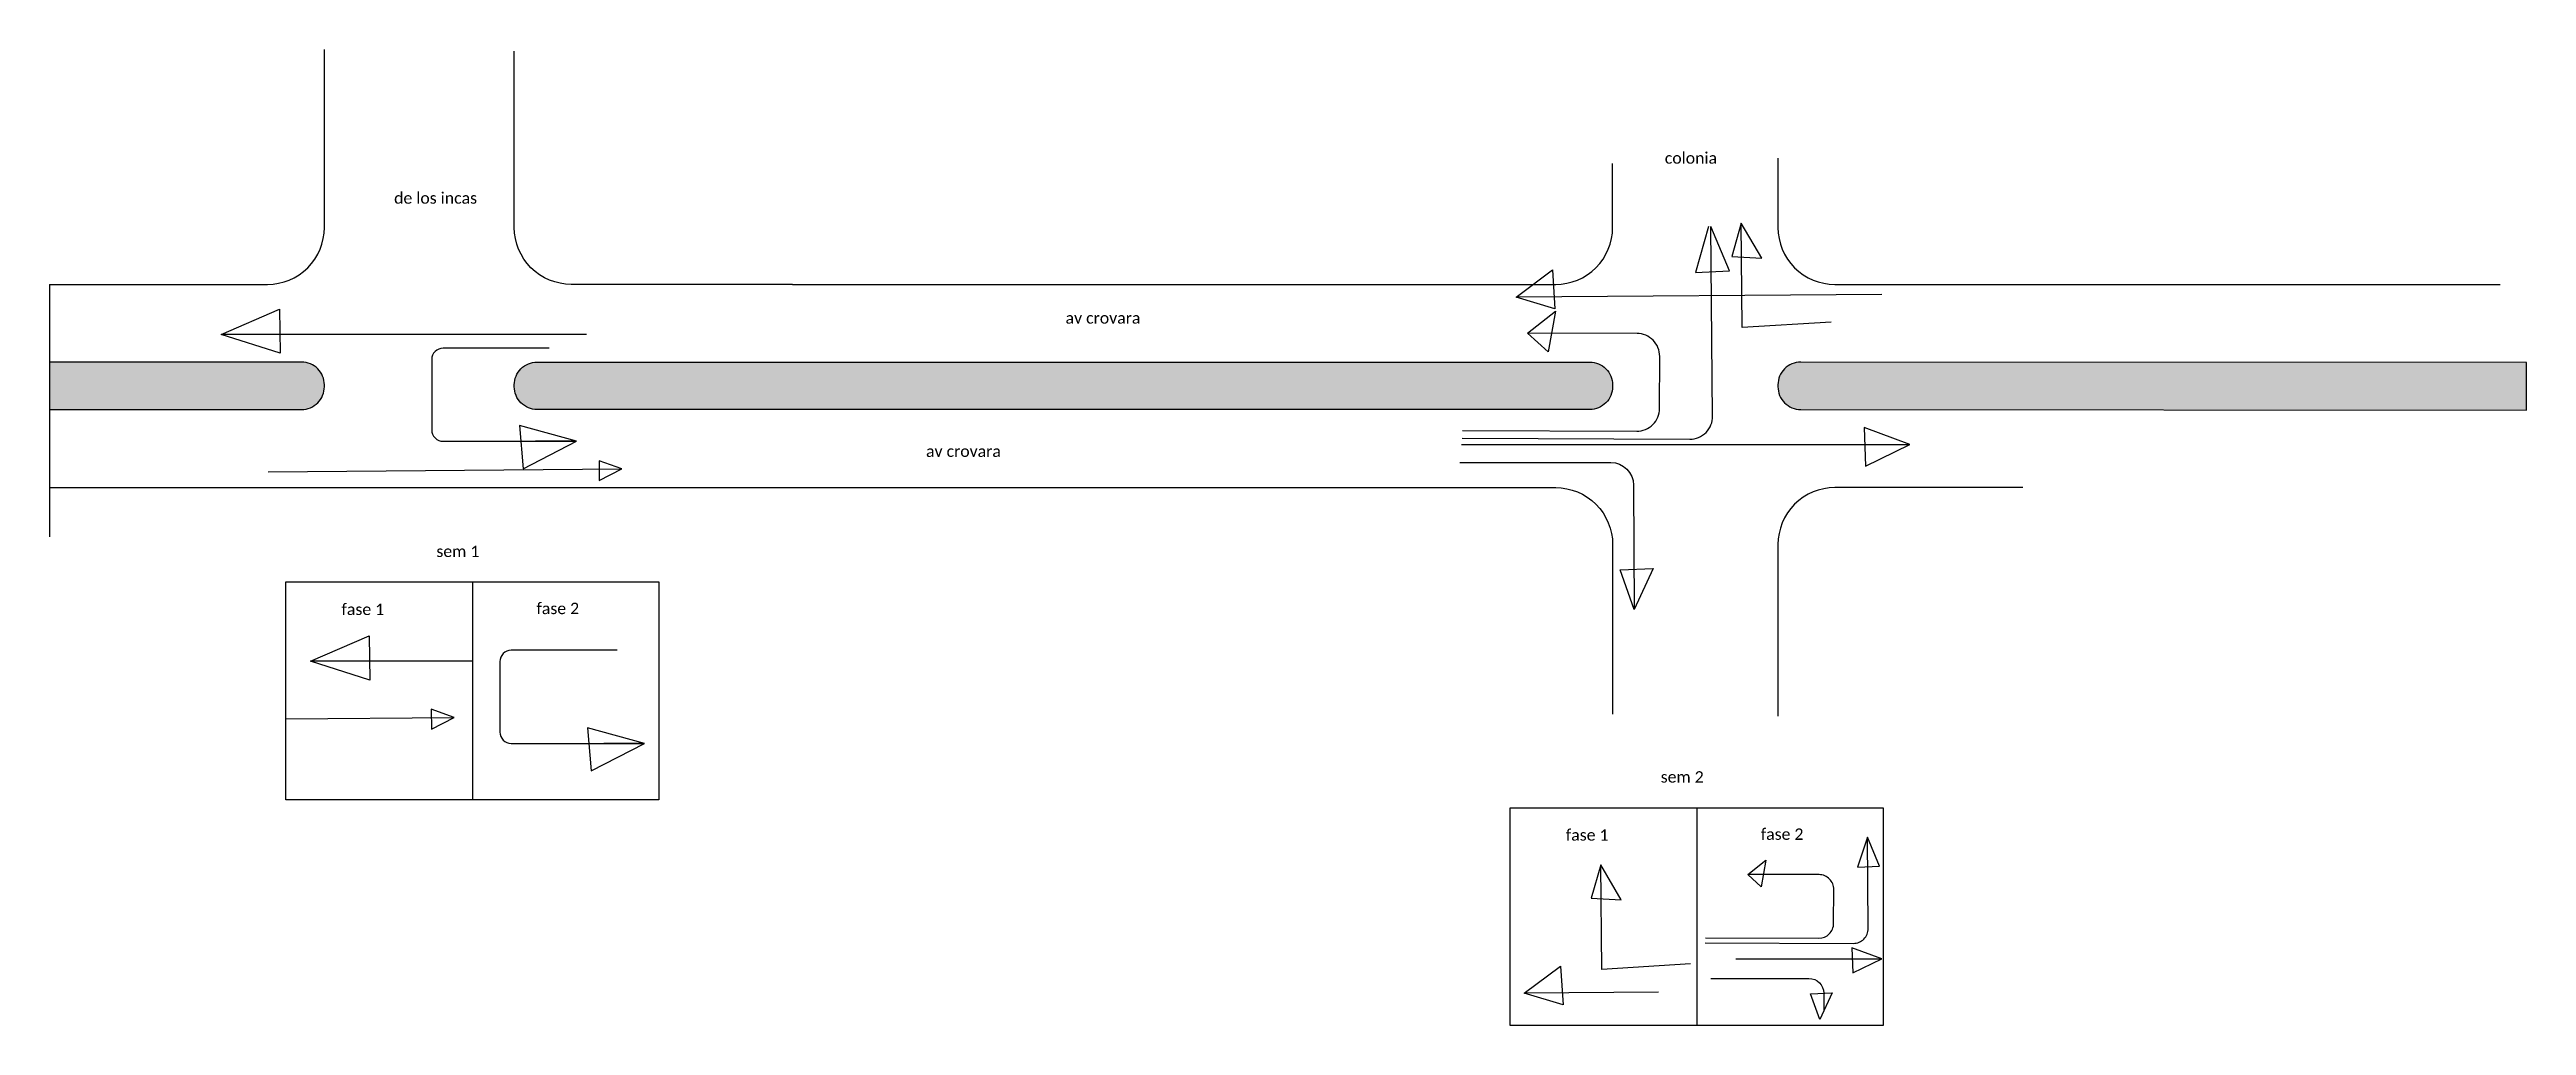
# Model space of a CAD drawing. Header units: metres. Extents: x 5278 to 7452, y 4189 to 5045.
import ezdxf

# ---------------------------------------------------------------- set-up
doc = ezdxf.new("R2010")
doc.units = ezdxf.units.M
doc.styles.add('AL-Annotative', font='calibri.ttf', dxfattribs={"height": 2})

msp = doc.modelspace()

# ---------------------------------------------------------------- hatches: boundary and pattern name
at = {"true_color": 0x58ba48}
h = msp.add_hatch(color=85, dxfattribs=at)
h.dxf.hatch_style = 1
h.paths.add_polyline_path([(5519.2, 4749.3, 0.439073), (5499.2, 4770.9), (5277.9, 4770.9), (5277.9, 4729.3), (5499.2, 4729.3, 0.414214)])
h = msp.add_hatch(color=85, dxfattribs=at)
h.dxf.hatch_style = 1
edge = h.paths.add_edge_path()
edge.add_line((6650, 4750.9), (6650, 4749.3))
edge.add_arc((6630, 4749.3), 20, -90, 0, ccw=False)
edge.add_line((6630, 4729.3), (5705.9, 4729.3))
edge.add_arc((5705.9, 4749.3), 20, 180, 270, ccw=False)
edge.add_line((5685.9, 4749.3), (5685.9, 4750.9))
edge.add_arc((5705.9, 4750.9), 20, 90, 180, ccw=False)
edge.add_line((5705.9, 4770.9), (6630, 4770.9))
edge.add_arc((6630, 4750.9), 20, 0, 90, ccw=False)
h = msp.add_hatch(color=85, dxfattribs=at)
h.dxf.hatch_style = 1
edge = h.paths.add_edge_path()
edge.add_line((7452.2, 4770.4), (6815.1, 4770.9))
edge.add_arc((6815.1, 4750.9), 20, 90, 180)
edge.add_line((6795.1, 4750.9), (6795.1, 4749.3))
edge.add_arc((6815.1, 4749.3), 20, 180, 270)
edge.add_line((6815.1, 4729.3), (7452.2, 4728.8))
edge.add_line((7452.2, 4728.8), (7452.2, 4770.4))

# ---------------------------------------------------------------- linework, layer by layer
for points in [[(5277.9, 4839), (5469.2, 4839, 0.414214), (5519.2, 4889), (5519.2, 5045)], [(5930.2, 4839), (5735.9, 4839, -0.414214), (5685.9, 4889), (5685.9, 5043.5)], [(5930.2, 4839), (6600, 4839, 0.414214), (6650, 4889), (6650, 4945)], [(6795.1, 4949.7), (6795.1, 4889, 0.414214), (6845.1, 4839), (7429.1, 4839)], [(5277.9, 4729.3), (5499.2, 4729.3, 0.414214), (5519.2, 4749.3), (5519.2, 4750.9, 0.414214), (5499.2, 4770.9), (5277.9, 4770.9)], [(5277.9, 4660.8), (6235.8, 4660.8), (6600, 4660.8, -0.414214), (6650, 4610.8), (6650, 4462.1)], [(7010.2, 4660.8), (6845.1, 4660.8, 0.414214), (6795.1, 4610.8), (6795.1, 4460.3)]]:
    msp.add_lwpolyline(points, format="xyb")
at = {"color": 6}
for points in [[(6841.7, 4806), (6763.7, 4801.1), (6762.8, 4892.7), (6754.5, 4863.6), (6780.9, 4862), (6762.8, 4892.7)], [(6718.4, 4243.1), (6640.4, 4238.2), (6639.5, 4329.8), (6631.2, 4300.6), (6657.6, 4299.1), (6639.5, 4329.8)]]:
    msp.add_lwpolyline(points, dxfattribs=at)
at = {"color": 254, "true_color": 0xfeeab9}
for points in [[(6518, 4704.2), (6717.7, 4703.3, 0.418466), (6737.8, 4723.5), (6736.1, 4889.8)], [(6731.3, 4261.5), (6861.3, 4261, 0.418466), (6874.4, 4274.1), (6873.6, 4354.1)]]:
    msp.add_lwpolyline(points, format="xyb", dxfattribs=at)
for points in [[(6734.1, 4889.9), (6722.7, 4849.6), (6752.5, 4850.8), (6736.1, 4889.8)], [(6873.6, 4354.1), (6864.9, 4327.9), (6884.2, 4328.6), (6873.6, 4354.1)]]:
    msp.add_lwpolyline(points, dxfattribs=at)
at = {"color": 4}
for points in [[(6886.3, 4830.3), (6565.2, 4827.9), (6597.2, 4851.7), (6599.4, 4817.6), (6565.2, 4827.9)], [(6690.4, 4218.3), (6572.3, 4217.4), (6604.3, 4241.1), (6606.5, 4207.1), (6572.3, 4217.4)]]:
    msp.add_lwpolyline(points, dxfattribs=at)
for points in [[(5277.9, 4839), (5277.9, 4617.5)], [(5649.1, 4578), (5649.1, 4387)], [(6723.8, 4380), (6723.8, 4189)]]:
    msp.add_lwpolyline(points)
at = {"color": 55, "true_color": 0x999b37}
for points in [[(5428.5, 4795.1), (5479.7, 4817.4), (5480.5, 4778.6), (5428.5, 4795.1)], [(5749.2, 4795.1), (5428.5, 4795.1)], [(5507.1, 4508.4), (5558.4, 4530.7), (5559.2, 4491.9), (5507.1, 4508.4)], [(5649.1, 4508.4), (5507.1, 4508.4)]]:
    msp.add_lwpolyline(points, dxfattribs=at)
at = {"color": 2}
for points in [[(6575.4, 4796.3), (6599.8, 4815.5), (6593.5, 4779.8), (6575.4, 4796.3)], [(6768.7, 4321.5), (6784.6, 4334), (6780.5, 4310.7), (6768.7, 4321.5)]]:
    msp.add_lwpolyline(points, dxfattribs=at)
for points in [[(6518.3, 4710.8), (6671.1, 4710.3, 0.414214), (6691.2, 4730.2), (6691.3, 4775.9, 0.414214), (6671.4, 4796), (6575.4, 4796.3)], [(6731.5, 4265.8), (6831, 4265.5, 0.414214), (6844, 4278.5), (6844.1, 4308.2, 0.414214), (6831.2, 4321.3), (6768.7, 4321.5)]]:
    msp.add_lwpolyline(points, format="xyb", dxfattribs=at)
at = {"color": 5}
for points in [[(5716.5, 4783.1), (5623.4, 4783.1, 0.414214), (5613.4, 4773.1), (5613.4, 4711.4, 0.414214), (5623.4, 4701.4), (5740.5, 4701.4)], [(5776.2, 4518.1), (5683.2, 4518.1, 0.414214), (5673.2, 4508.1), (5673.2, 4446.4, 0.414214), (5683.2, 4436.4), (5800.3, 4436.4)]]:
    msp.add_lwpolyline(points, format="xyb", dxfattribs=at)
msp.add_lwpolyline([(6650, 4750.9), (6650, 4749.3, -0.414214), (6630, 4729.3), (5705.9, 4729.3, -0.414214), (5685.9, 4749.3), (5685.9, 4750.9, -0.414214), (5705.9, 4770.9), (6630, 4770.9, -0.414214)], format="xyb", close=True)
at = {"flags": 128}
msp.add_lwpolyline([(7452.2, 4770.4), (6815.1, 4770.9, 0.414214), (6795.1, 4750.9), (6795.1, 4749.3, 0.414214), (6815.1, 4729.3), (7452.2, 4728.8)], format="xyb", close=True, dxfattribs=at)
at = {"color": 5}
for points in [[(5740.5, 4701.4), (5690.4, 4715.2), (5693.6, 4677.3), (5740.5, 4701.4)], [(5740.5, 4701.4), (5704.6, 4701.4)], [(5740.5, 4701.4), (5724, 4701.4)], [(5800.3, 4436.4), (5750.2, 4450.2), (5753.3, 4412.4), (5800.3, 4436.4)], [(5800.3, 4436.4), (5764.4, 4436.4)], [(5800.3, 4436.4), (5783.7, 4436.4)]]:
    msp.add_lwpolyline(points, dxfattribs=at)
at = {"color": 242, "true_color": 0xcd2027}
for points in [[(6517.3, 4698.5), (6910.9, 4698.7), (6870.7, 4713.6), (6872, 4679.7), (6910.9, 4698.7)], [(6758.2, 4247.4), (6886.3, 4247.5), (6860.1, 4257.2), (6860.9, 4235.1), (6886.3, 4247.5)]]:
    msp.add_lwpolyline(points, dxfattribs=at)
at = {"color": 30, "true_color": 0xf8991e}
for points in [[(5469.9, 4674.6), (5780.3, 4677.2), (5760.3, 4684.4), (5760.5, 4666.9), (5780.3, 4677.2)], [(5485.4, 4458), (5633, 4459.2), (5613, 4466.4), (5613.2, 4448.9), (5633, 4459.2)]]:
    msp.add_lwpolyline(points, dxfattribs=at)
at = {"color": 219, "true_color": 0x642165}
for points in [[(6516, 4682.8), (6648.4, 4682.8, -0.412737), (6668.4, 4662.9), (6669, 4553.8)], [(6736.1, 4230.3), (6822.3, 4230.3, -0.412737), (6835.3, 4217.3), (6835.4, 4201.8)]]:
    msp.add_lwpolyline(points, format="xyb", dxfattribs=at)
for points in [[(6669, 4553.8), (6656.7, 4588.6), (6685.6, 4589.9), (6669, 4553.8)], [(6831.9, 4194.1), (6823.8, 4216.8), (6842.7, 4217.7), (6831.9, 4194.1)]]:
    msp.add_lwpolyline(points, dxfattribs=at)
for points in [[(5485.4, 4578), (5812.8, 4578), (5812.8, 4387), (5485.4, 4387)], [(6560.1, 4380), (6887.5, 4380), (6887.5, 4189), (6560.1, 4189)]]:
    msp.add_lwpolyline(points, close=True)

# ---------------------------------------------------------------- texts
at = {"char_height": 10, "width": 244.683, "attachment_point": 1, "style": 'AL-Annotative'}
for s, insert in [('colonia ', (6695.8, 4954.9)), ('de los incas ', (5580.4, 4919.8)), ('av crovara', (6169.8, 4814.6)), ('av crovara', (6047.3, 4697.7)), ('sem 1', (5617.5, 4609.9)), ('fase 1', (5534.2, 4559)), ('fase 2', (5705.3, 4559.8)), ('sem 2', (6692.2, 4412)), ('fase 1', (6608.9, 4361.1)), ('fase 2', (6780, 4361.8))]:
    msp.add_mtext(s, dxfattribs=dict(at, insert=insert))

doc.saveas('drawing.dxf')
